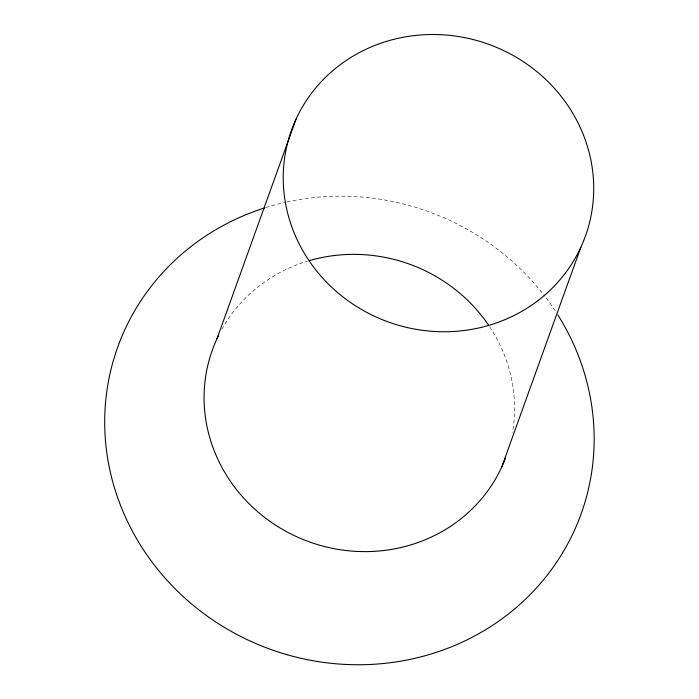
<?xml version="1.0" encoding="UTF-8"?>
<svg xmlns="http://www.w3.org/2000/svg" width="699" height="699" viewBox="0 0 699 699"><rect width="100%" height="100%" fill="white"/><g stroke="black" fill="none" stroke-linecap="round" stroke-linejoin="round"><path stroke-width="0.52" stroke-dasharray="3.5 2.62" d="M221.793 329.334A156.209 147.611 19.8 0 1 307.499 261.181M489.702 326.861A156.209 147.611 19.8 0 1 512.524 432.314M265.838 207.524A246.249 232.688 19.8 0 1 285.874 202.168M286.948 201.932A246.249 232.688 19.8 0 1 544.836 296.262M546.129 297.957A246.249 232.688 19.8 0 1 555.487 311.273"/><path stroke-width="1.05" d="M216.935 338.866L296.088 119.013M501.707 467.107L580.86 247.245A156.209 147.611 19.8 0 0 420.868 34.95A156.209 147.611 19.8 0 0 313.694 267.193A156.209 147.611 19.8 0 0 580.86 247.245M505.438 458.238A156.209 147.611 19.8 0 1 300.561 538.431A156.209 147.611 19.8 0 1 218.306 335.983M309.57 260.57A156.209 147.611 19.8 0 1 488.496 325.061M557.846 314.943A246.249 232.688 19.8 0 1 463.629 641.49A246.249 232.688 19.8 0 1 125.899 518.064A246.249 232.688 19.8 0 1 264.807 207.856"/></g></svg>
